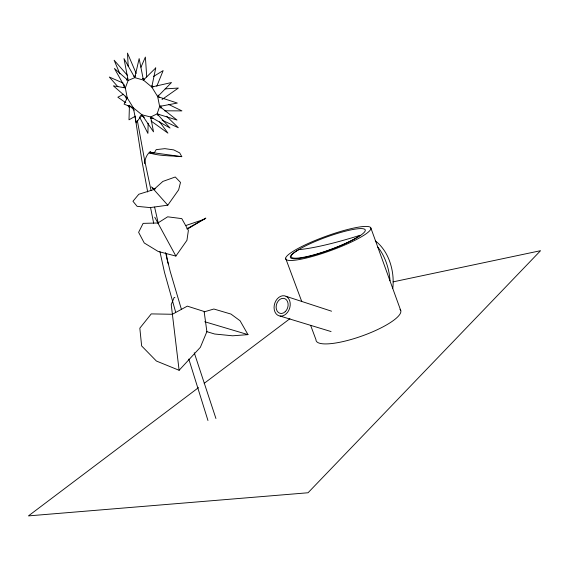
<?xml version="1.0" encoding="UTF-8"?>
<svg xmlns="http://www.w3.org/2000/svg" width="569" height="569" viewBox="0 0 569 569"><rect width="100%" height="100%" fill="white"/><g stroke="black" fill="none" stroke-linecap="round" stroke-linejoin="round"><path stroke-width="0.85" d="M148.146 123.217L147.904 133.402L139.505 116.873M129.448 105.293L128.999 119.81L135.443 116.14M156.809 86.211L163.147 70.592L153.58 76.438M140.963 67.227L145.387 57.049L146.731 77.014M157.89 115.521L158.787 114.163M175.878 256.071L186.945 240.31L188.382 230.402L181.781 218.624L167.663 216.81L157.89 222.991L143.125 223.368L138.616 232.33L144.234 242.963L158.139 251.455L175.878 256.071L154.747 217.209M167.784 205.196L178.645 189.818L180.501 182.407L175.266 176.995L162.848 181.433L153.85 189.541L138.808 194.257L132.961 201.277L137.122 206.341L150.095 207.593L167.784 205.196L151.461 186.86M126.375 80.151L127.819 78.181M179.114 370.284L200.366 347.303L206.881 331.642L204.129 311.485L187.322 306.136L172.393 314.273L151.254 313.896L139.825 328.178L141.638 345.938L156.39 361.031L179.114 370.284L171.233 304.579L174.157 297.445L174.903 297.544M187.855 228.838L205.85 218.105L186.767 228.866M198.524 387.617L28.45 515.891L308.042 492.761L540.55 250.701L393.058 281.875M204.193 383.342L289.941 318.676M162.03 99.532L178.367 88.053L165.159 88.885M123.473 94.241L117.847 97.214L125.82 102.769M186.134 225.416L204.826 219.122M204.179 311.862L213.859 309.017L231 314.081L240.068 320.767L247.977 334.629L232.621 335.795L214.677 334.017L206.376 331.528M150.735 118.544L153.225 118.117M133.843 76.253L135.529 76.047M164.512 110.799L181.945 110.891L168.509 104.369M181.788 156.667C170.999 155.629 159.619 156.148 149.263 152.855L154.291 152.883L156.219 149.619L164.861 148.651L173.751 149.903L179.69 152.897L181.788 156.667L149.277 152.193M204.733 321.734L247.977 334.629M280.104 316.058L331.066 331.563M286.065 296.321A10.391 7.838 -73 0 1 286.328 313.704A10.391 7.838 -73 0 1 274.066 307.701A10.391 7.838 -73 0 1 286.065 296.321L331.571 311.2M152.485 188.012L155.273 188.929M123.153 83.081L109.312 77.028L117.89 86.744M140.6 115.543L144.426 117.257M162.179 120.187L178.268 127.719L166.568 116.225M142.463 78.344L144.711 79.418M151.055 120.991L167.898 133.118L159.64 121.794M130.038 105.912L134.17 110.208M151.831 85.635L153.047 86.922M127.612 75.542L114.141 60.243L119.903 73.842M158.04 95.016L159.142 97.377M125.23 96.154L126.638 99.198M136.176 73.408L127.47 53.109L128.203 66.31M285.61 258.205L301.719 301.442M310.702 325.553L315.966 339.686A44.923 11.024 -19.7 0 0 362.638 335.76A44.923 11.024 -19.7 0 0 399.964 309.28M370.881 228.055A45.328 7.525 -20 0 1 308.661 257.465A45.328 7.525 -20 0 1 305.226 244.848A45.328 7.525 -20 0 1 370.881 228.055L400.74 310.532M215.936 418.507L194.242 352.723M188.808 359.067L207.962 420.512M181.475 309.557L170.209 271.463L165.536 252.6M175.693 312.289L164.477 272.309L159.925 251.626M158.317 223.446L154.597 207.088M153.658 223.19L150.565 207.607M151.105 190.679L144.498 159.583L137.335 120.55M147.677 191.981L141.752 159.853L135.052 116.375M160.814 105.656L160.92 108.217M123.985 84.304L124.056 87.782M392.809 288.241A41.523 21.295 76.9 0 0 393.065 277.971L392.987 276.947A30.875 15.712 77 0 0 384.644 251.114A42.803 21.921 77.2 0 0 375.277 240.922M377.844 247.174A34.865 17.888 77 0 1 390 280.752M129.277 107.463A15.484 9.623 53.7 0 1 127.883 105.429M168.452 264.372A24.097 14.95 72.8 0 1 166.532 253.582M144.611 163.687A24.396 14.979 68.9 0 1 150.799 151.439M155.735 67.96L151.767 87.007L157.67 96.609L159.64 106.41L157.108 113.878L150.657 116.994L141.951 114.81L133.345 107.826L124.085 104.141L127.236 97.925L125.344 87.875L114.433 68.493L128.139 80.464L134.782 77.654L143.424 80.08L151.767 87.007L171.489 82.526L157.67 96.609L177.329 103.06L159.64 106.41L176.98 120.038L157.108 113.878L170.01 128.025L150.657 116.994L153.523 131.866L141.951 114.81L136.219 122.868L133.345 107.826L127.236 97.925L113.373 85.855L125.344 87.875L128.139 80.464L123.999 58.614L134.782 77.654L139.149 58.564L143.424 80.08L155.735 67.96M359.971 235.324L357.901 236.889A38.991 6.479 -20 0 1 306.371 257.053A38.991 6.479 -20 0 1 297.167 250.588L298.881 249.642A99.134 15.285 -19.6 0 0 359.971 235.324M310.994 255.609A39.396 6.536 -20 0 0 365.262 230.047A39.396 6.536 -20 0 0 308.362 244.528A39.396 6.536 -20 0 0 310.994 255.609M285.225 311.705A7.724 5.825 -73 0 0 285.048 298.775A7.724 5.825 -73 0 0 276.121 307.217A7.724 5.825 -73 0 0 285.225 311.705"/></g></svg>
